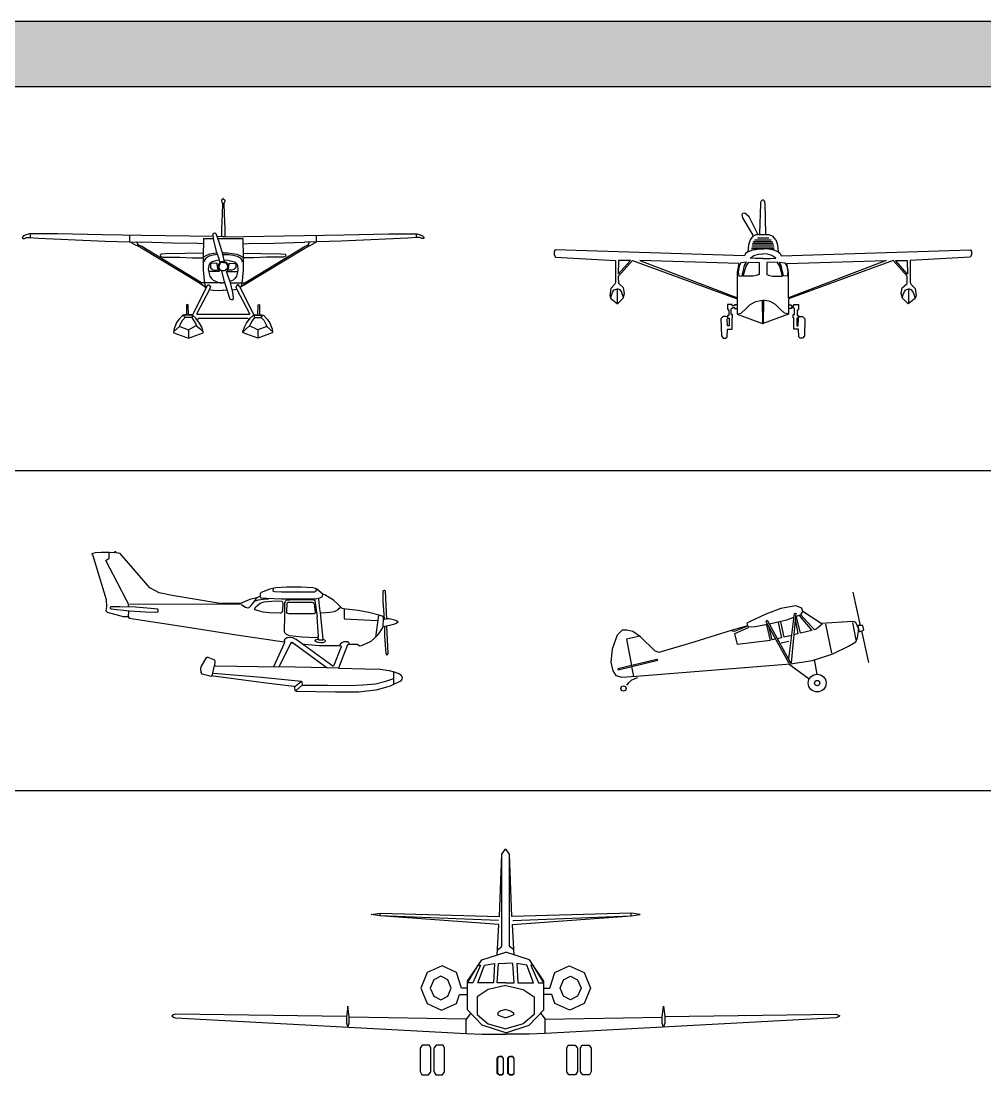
# Model space of a CAD drawing. Header units: millimetres. Extents: x 15433 to 243506, y 235846 to 321695.
# Drawn here: x 54402 to 96177, y 276006 to 321695 of the extents above; entities that cross this region are included whole.
import ezdxf

# ---------------------------------------------------------------- set-up
doc = ezdxf.new("R2010")
doc.units = ezdxf.units.MM
doc.layers.add('www.cad-blocks.net', color=7, linetype='Continuous')

# ---------------------------------------------------------------- blocks, each defined once
blk = doc.blocks.new('02FAIR05')
at = {"color": 0, "linetype": 'ByBlock'}
for p, q in [((-3.7, 123.8), (-3.7, 212.7)), ((3.7, 123.8), (3.7, 212.7)), ((-120.8, 153.2), (-120.8, 155.8)), ((-6.8, 148.9), (-120.8, 153.2)), ((6.8, 148.9), (120.8, 153.2)), ((120.8, 153.2), (120.8, 155.8)), ((-7.5, 120.7), (-3.7, 123.8)), ((7.5, 120.7), (3.7, 123.8)), ((-153.4, 56.2), (-153.4, 49.9)), ((-150.8, 49.9), (-150.8, 55.7)), ((-38.2, 39.9), (-38.2, 53.7)), ((38.2, 39.9), (38.2, 53.7)), ((150.8, 49.9), (150.8, 55.7)), ((153.4, 56.2), (153.4, 49.9)), ((-153.4, 49.9), (-152.1, 46.1)), ((-152.1, 46.1), (-150.8, 49.9)), ((152.1, 46.1), (150.8, 49.9)), ((153.4, 49.9), (152.1, 46.1))]:
    blk.add_line(p, q, dxfattribs=at)
for points in [[(-8.3, 115.5), (-6.5, 145), (-120.8, 153.2), (-129.6, 154.5), (-120.8, 155.8), (-6, 152.6), (-3.7, 212.7), (-0.6, 217.1), (0.7, 217.1)], [(8.3, 115.5), (6.5, 145), (120.8, 153.2), (129.6, 154.5), (120.8, 155.8), (6, 152.6), (3.7, 212.7), (0.6, 217.1), (-0.7, 217.1)], [(0, 40.6), (-22.5, 47.8), (-36.9, 62.6), (-36.9, 90.2), (-22.8, 110.8), (0, 118.2)], [(0, 40.6), (22.5, 47.8), (36.9, 62.6), (36.9, 90.2), (22.8, 110.8), (0, 118.2)], [(-37.1, 83.7), (-42.5, 83.7), (-47.5, 98.8), (-61.2, 105.1), (-75.5, 98.8), (-81.8, 83.7), (-75.5, 68.7), (-61.8, 62.5), (-47.5, 68.7), (-44.5, 77.5), (-36.9, 77.5)], [(0, 88.7), (-8.1, 88.7), (-6.8, 107.5), (0, 107.6)], [(0, 88.7), (8.1, 88.7), (6.8, 107.5), (0, 107.6)], [(37.1, 83.7), (42.5, 83.7), (47.5, 98.8), (61.2, 105.1), (75.5, 98.8), (81.8, 83.7), (75.5, 68.7), (61.8, 62.5), (47.5, 68.7), (44.5, 77.5), (36.9, 77.5)], [(0, 86.1), (-16.9, 82.4), (-27.4, 75.3), (-27.4, 58.3), (-16.9, 49.1), (0, 44.3)], [(0, 86.1), (16.9, 82.4), (27.4, 75.3), (27.4, 58.3), (16.9, 49.1), (0, 44.3)], [(-33.8, 59.3), (-38.2, 53.7), (-150.8, 55.8), (-152.1, 66.2), (-153.4, 56.2), (-318, 58.7), (-319.9, 58), (-321.7, 56.8), (-319.9, 55.6), (-318, 54.9), (-38.2, 39.9), (-22.5, 39.3), (0, 39.3)], [(0, 63.1), (-4.7, 61.6), (-7.7, 59.9), (-7.7, 58), (-4.7, 56.5), (0, 54.9)], [(33.8, 59.3), (38.2, 53.7), (150.8, 55.8), (152.1, 66.2), (153.4, 56.2), (318, 58.7), (319.9, 58), (321.7, 56.8), (319.9, 55.6), (318, 54.9), (38.2, 39.9), (22.5, 39.3), (0, 39.3)], [(0, 63.1), (4.7, 61.6), (7.7, 59.9), (7.7, 58), (4.7, 56.5), (0, 54.9)]]:
    blk.add_lwpolyline(points, dxfattribs=at)
for points in [[(-24.2, 105.6), (-31.7, 88.8), (-36.9, 88.7), (-26.4, 105.7)], [(-10.6, 107.5), (-11.8, 88.7), (-26.9, 88.7), (-20.3, 105.6)], [(10.6, 107.5), (11.8, 88.7), (26.9, 88.7), (20.3, 105.6)], [(24.2, 105.6), (31.7, 88.8), (36.9, 88.7), (26.4, 105.7)], [(-62.6, 95), (-69.3, 91.7), (-72.6, 83.7), (-69.3, 75.8), (-62.6, 72.5), (-55.8, 75.8), (-52.5, 83.7), (-55.8, 91.7)], [(62.6, 95), (69.3, 91.7), (72.6, 83.7), (69.3, 75.8), (62.6, 72.5), (55.8, 75.8), (52.5, 83.7), (55.8, 91.7)], [(-80.3, 28.7), (-82.5, 25.9), (-82.5, 3.2), (-80.8, 0), (-74.2, 0), (-72.2, 3.1), (-72.2, 25.9), (-73.5, 28.6)], [(-66.9, 28.7), (-69.1, 25.9), (-69.1, 3.2), (-67.4, 0), (-60.8, 0), (-58.8, 3.1), (-58.8, 25.9), (-60.1, 28.6)], [(66.9, 28.7), (69.1, 25.9), (69.1, 3.2), (67.4, 0), (60.8, 0), (58.8, 3.1), (58.8, 25.9), (60.1, 28.6)], [(80.3, 28.7), (82.5, 25.9), (82.5, 3.2), (80.8, 0), (74.2, 0), (72.2, 3.1), (72.2, 25.9), (73.5, 28.6)], [(-2.4, 1.6), (-3.6, 0), (-6.6, 0), (-8.1, 1.5), (-8.1, 15.9), (-6.9, 17.6), (-3.9, 17.6), (-2.3, 16.2)], [(-7.8, 1.6), (-6.6, 0), (-3.6, 0), (-2.1, 1.5), (-2.1, 15.9), (-3.3, 17.6), (-6.3, 17.6), (-7.9, 16.2)], [(7.8, 1.6), (6.6, 0), (3.6, 0), (2.1, 1.5), (2.1, 15.9), (3.3, 17.6), (6.3, 17.6), (7.9, 16.2)], [(2.4, 1.6), (3.6, 0), (6.6, 0), (8.1, 1.5), (8.1, 15.9), (6.9, 17.6), (3.9, 17.6), (2.3, 16.2)]]:
    blk.add_lwpolyline(points, close=True, dxfattribs=at)
blk = doc.blocks.new('A$C62BC0F81')
at = {"color": 0, "linetype": 'ByBlock'}
for p, q in [((8970, 5936), (9027, 5993)), ((9110, 5936), (9053, 5993)), ((8913, 4523), (8944, 5838)), ((8944, 5838), (8970, 5936)), ((9136, 5838), (9110, 5936)), ((9167, 4523), (9136, 5838)), ((8162, 5403), (8131, 5350)), ((8131, 5350), (8162, 5222)), ((8260, 5418), (8162, 5403)), ((8162, 5222), (8607, 4470)), ((8441, 5263), (8260, 5418)), ((8815, 4511), (8441, 5263)), ((8483, 4258), (8411, 4051)), ((8607, 4428), (8483, 4258)), ((8594, 4119), (9486, 4119)), ((8789, 4496), (8607, 4428)), ((8620, 4194), (9460, 4194)), ((8678, 4270), (9402, 4270)), ((8800, 4496), (9291, 4496)), ((8800, 4345), (9291, 4345)), ((9291, 4496), (9473, 4428)), ((9597, 4258), (9473, 4428)), ((9597, 4258), (9669, 4051)), ((42, 3828), (0, 3756)), ((0, 3756), (0, 3616)), ((8245, 3574), (42, 3828)), ((8286, 3673), (8245, 3574)), ((8384, 3741), (8286, 3673)), ((8411, 4051), (8384, 3741)), ((8384, 3741), (8562, 3820)), ((8549, 3892), (9531, 3892)), ((8555, 3967), (9525, 3967)), ((8562, 3820), (8876, 3869)), ((8568, 4043), (9512, 4043)), ((8845, 3646), (9042, 3658)), ((8876, 3869), (9072, 3877)), ((9204, 3869), (9008, 3877)), ((9235, 3646), (9042, 3658)), ((9518, 3820), (9204, 3869)), ((9696, 3741), (9518, 3820)), ((9669, 4051), (9696, 3741)), ((9696, 3741), (9794, 3673)), ((9794, 3673), (9835, 3574)), ((9835, 3574), (18038, 3828)), ((18038, 3828), (18080, 3756)), ((18080, 3756), (18080, 3616)), ((0, 3616), (57, 3506)), ((57, 3506), (2652, 3367)), ((2652, 3367), (2652, 2414)), ((2766, 2777), (3299, 3367)), ((2781, 3367), (2766, 2777)), ((2781, 2683), (3393, 3367)), ((3299, 3367), (2781, 3367)), ((3393, 3367), (7923, 1704)), ((3703, 3367), (7935, 1746)), ((8007, 3238), (3703, 3367)), ((7935, 2864), (8007, 3238)), ((8086, 3265), (8007, 3129)), ((8335, 3295), (8086, 3265)), ((8245, 3155), (8335, 3295)), ((8313, 3129), (8426, 3295)), ((8426, 3295), (8872, 3283)), ((8483, 3465), (8649, 3590)), ((8721, 3450), (8483, 3465)), ((8649, 3590), (8845, 3646)), ((9042, 3450), (8721, 3450)), ((8872, 3283), (8872, 2766)), ((9042, 3450), (9359, 3450)), ((9654, 3295), (9208, 3283)), ((9208, 3283), (9208, 2766)), ((9431, 3590), (9235, 3646)), ((9359, 3450), (9597, 3465)), ((9597, 3465), (9431, 3590)), ((9767, 3129), (9654, 3295)), ((9835, 3155), (9745, 3295)), ((9745, 3295), (9994, 3265)), ((9994, 3265), (10073, 3129)), ((10073, 3238), (14377, 3367)), ((10145, 2864), (10073, 3238)), ((14377, 3367), (10145, 1746)), ((14687, 3367), (10157, 1704)), ((15299, 2683), (14687, 3367)), ((15314, 2777), (14781, 3367)), ((14781, 3367), (15299, 3367)), ((15299, 3367), (15314, 2777)), ((18023, 3506), (15428, 3367)), ((15428, 3367), (15428, 2414)), ((18080, 3616), (18023, 3506)), ((7935, 1746), (7935, 2864)), ((8007, 3129), (7965, 2879)), ((7965, 2879), (7991, 2694)), ((8146, 2709), (8245, 3155)), ((8188, 2694), (8313, 3129)), ((8872, 2766), (8747, 2724)), ((9208, 2766), (9333, 2724)), ((9892, 2694), (9767, 3129)), ((9934, 2709), (9835, 3155)), ((10073, 3129), (10115, 2879)), ((10115, 2879), (10089, 2694)), ((10145, 1746), (10145, 2864)), ((2611, 2331), (2445, 2150)), ((2652, 2414), (2611, 2331)), ((2792, 2373), (2781, 2683)), ((3004, 2180), (2792, 2373)), ((7991, 2694), (8146, 2709)), ((8313, 2694), (8188, 2694)), ((8622, 2694), (8313, 2694)), ((8747, 2724), (8622, 2694)), ((9333, 2724), (9458, 2694)), ((9458, 2694), (9767, 2694)), ((9767, 2694), (9892, 2694)), ((10089, 2694), (9934, 2709)), ((15076, 2180), (15288, 2373)), ((15288, 2373), (15299, 2683)), ((15428, 2414), (15469, 2331)), ((15469, 2331), (15635, 2150)), ((2445, 2150), (2403, 1844)), ((2403, 1844), (2445, 1719)), ((2445, 1746), (2486, 1901)), ((2486, 1901), (2543, 2025)), ((2543, 2025), (2600, 2093)), ((2600, 2093), (2683, 2124)), ((2683, 2124), (2724, 2124)), ((2724, 2124), (2724, 1523)), ((2766, 2124), (2724, 2124)), ((2849, 2093), (2766, 2124)), ((2906, 2025), (2849, 2093)), ((2962, 1901), (2906, 2025)), ((2993, 1761), (2962, 1901)), ((2989, 1731), (3045, 1942)), ((3045, 1942), (3004, 2180)), ((15035, 1942), (15076, 2180)), ((15091, 1731), (15035, 1942)), ((15087, 1761), (15118, 1901)), ((15118, 1901), (15174, 2025)), ((15174, 2025), (15231, 2093)), ((15231, 2093), (15314, 2124)), ((15314, 2124), (15356, 2124)), ((15356, 2124), (15356, 1523)), ((15397, 2124), (15356, 2124)), ((15480, 2093), (15397, 2124)), ((15537, 2025), (15480, 2093)), ((15594, 1901), (15537, 2025)), ((15635, 1746), (15594, 1901)), ((15635, 2150), (15677, 1844)), ((15677, 1844), (15635, 1719)), ((2445, 1719), (2739, 1492)), ((2739, 1492), (2989, 1731)), ((7701, 1466), (7504, 1466)), ((7504, 1466), (7504, 1270)), ((7701, 1409), (7701, 1466)), ((7810, 1409), (7701, 1409)), ((7923, 1451), (7810, 1451)), ((7810, 1451), (7810, 1409)), ((7923, 1704), (7923, 1047)), ((8301, 1270), (8494, 1466)), ((8494, 1466), (8732, 1591)), ((8732, 1591), (9012, 1647)), ((9012, 1647), (9027, 642)), ((9068, 1647), (9053, 642)), ((9348, 1591), (9068, 1647)), ((9586, 1466), (9348, 1591)), ((9779, 1270), (9586, 1466)), ((10157, 1704), (10157, 1047)), ((10157, 1451), (10270, 1451)), ((10270, 1451), (10270, 1409)), ((10270, 1409), (10379, 1409)), ((10379, 1466), (10576, 1466)), ((10379, 1409), (10379, 1466)), ((10576, 1466), (10576, 1270)), ((15341, 1492), (15091, 1731)), ((15635, 1719), (15341, 1492)), ((7323, 937), (7224, 839)), ((7432, 937), (7323, 937)), ((7504, 907), (7432, 937)), ((7504, 1270), (7561, 1186)), ((7561, 990), (7504, 990)), ((7504, 990), (7504, 907)), ((7561, 1186), (7561, 990)), ((7670, 1270), (7742, 1326)), ((7670, 1020), (7670, 1270)), ((7727, 1020), (7670, 1020)), ((7727, 880), (7727, 1020)), ((7742, 1326), (7806, 1326)), ((7806, 1326), (7806, 1288)), ((7806, 1288), (7927, 1288)), ((7923, 1047), (9027, 642)), ((7935, 1062), (8105, 1088)), ((8105, 1088), (8301, 1270)), ((10157, 1047), (9053, 642)), ((9975, 1088), (9779, 1270)), ((10145, 1062), (9975, 1088)), ((10274, 1288), (10153, 1288)), ((10274, 1326), (10274, 1288)), ((10338, 1326), (10274, 1326)), ((10410, 1270), (10338, 1326)), ((10353, 880), (10353, 1020)), ((10353, 1020), (10410, 1020)), ((10410, 1020), (10410, 1270)), ((10576, 1270), (10519, 1186)), ((10519, 1186), (10519, 990)), ((10519, 990), (10576, 990)), ((10576, 990), (10576, 907)), ((10576, 907), (10648, 937)), ((10648, 937), (10757, 937)), ((10757, 937), (10856, 839)), ((7224, 839), (7240, 98)), ((7512, 540), (7496, 846)), ((7504, 907), (7504, 873)), ((7504, 873), (7576, 873)), ((7576, 540), (7512, 540)), ((7576, 873), (7576, 540)), ((7701, 559), (7701, 880)), ((7701, 880), (7727, 880)), ((7701, 389), (7701, 559)), ((7701, 559), (7701, 559)), ((9027, 642), (9053, 642)), ((9053, 642), (9027, 642)), ((10379, 880), (10353, 880)), ((10379, 559), (10379, 880)), ((10379, 559), (10379, 559)), ((10379, 389), (10379, 559)), ((10504, 873), (10504, 540)), ((10576, 873), (10504, 873)), ((10504, 540), (10568, 540)), ((10568, 540), (10584, 846)), ((10576, 907), (10576, 873)), ((10856, 839), (10840, 98)), ((7240, 98), (7323, 0)), ((7323, 0), (7421, 0)), ((7421, 0), (7489, 57)), ((7489, 57), (7504, 389)), ((7504, 389), (7701, 389)), ((10576, 389), (10379, 389)), ((10591, 57), (10576, 389)), ((10659, 0), (10591, 57)), ((10757, 0), (10659, 0)), ((10840, 98), (10757, 0))]:
    blk.add_line(p, q, dxfattribs=at)
blk.add_line((9027, 5993), (9053, 5993))
blk = doc.blocks.new('A$C11042095')
at = {"color": 0, "linetype": 'ByBlock'}
for p, q in [((2, 5990), (0, 5969)), ((0, 5969), (32, 5960)), ((46, 6008), (2, 5990)), ((32, 5960), (181, 5484)), ((142, 6031), (46, 6008)), ((408, 6047), (142, 6031)), ((777, 6047), (408, 6047)), ((750, 5809), (750, 6032)), ((966, 6039), (777, 6047)), ((995, 6084), (966, 6039)), ((1046, 6080), (995, 6084)), ((1060, 6033), (1046, 6080)), ((1153, 6024), (1060, 6033)), ((1234, 6002), (1153, 6024)), ((1323, 5906), (1234, 6002)), ((181, 5484), (619, 4017)), ((613, 5702), (750, 5809)), ((1123, 4731), (613, 5702)), ((2518, 4520), (1323, 5906)), ((1505, 3990), (1123, 4731)), ((2917, 4295), (2518, 4520)), ((3485, 4185), (2917, 4295)), ((5310, 3882), (3485, 4185)), ((7298, 4136), (7094, 4076)), ((7296, 4120), (7338, 4090)), ((7303, 4275), (7298, 4136)), ((7342, 4320), (7303, 4275)), ((7725, 4459), (7342, 4320)), ((7974, 4519), (7725, 4459)), ((7869, 4367), (7875, 4470)), ((7942, 4349), (7869, 4367)), ((8231, 4337), (7942, 4349)), ((8461, 4544), (7974, 4519)), ((9058, 4331), (8231, 4337)), ((9073, 4547), (8461, 4544)), ((9649, 4337), (9058, 4331)), ((9588, 4522), (9073, 4547)), ((9704, 4493), (9588, 4522)), ((9704, 4379), (9649, 4337)), ((9758, 4457), (9704, 4493)), ((9740, 4451), (9704, 4379)), ((10020, 4239), (9758, 4457)), ((9891, 4090), (9999, 4144)), ((9999, 4144), (10023, 4228)), ((10096, 4221), (10020, 4239)), ((10223, 4142), (10096, 4221)), ((10480, 3979), (10223, 4142)), ((634, 3699), (612, 3514)), ((619, 4017), (634, 3699)), ((828, 3699), (794, 3684)), ((794, 3684), (794, 3639)), ((1218, 3696), (828, 3699)), ((1913, 3681), (1218, 3696)), ((1584, 3847), (1505, 3990)), ((1611, 3703), (1584, 3847)), ((1632, 3823), (6406, 3817)), ((2715, 3609), (1913, 3681)), ((5548, 3844), (5310, 3882)), ((6443, 3833), (5548, 3844)), ((6651, 3932), (6443, 3833)), ((6457, 3812), (6548, 3758)), ((6548, 3758), (6669, 3686)), ((6855, 4012), (6651, 3932)), ((6669, 3686), (6765, 3656)), ((6765, 3656), (6819, 3668)), ((6819, 3668), (6910, 3752)), ((7094, 4076), (6855, 4012)), ((6910, 3752), (7085, 3963)), ((7049, 3595), (7115, 3698)), ((7085, 3963), (7157, 4084)), ((7097, 3957), (7230, 3993)), ((7115, 3698), (7296, 3855)), ((7230, 3993), (7435, 4029)), ((7296, 3855), (7477, 3909)), ((7338, 4090), (7574, 4066)), ((7435, 4029), (7658, 4047)), ((7477, 3909), (7785, 3933)), ((7574, 4066), (8219, 4047)), ((7785, 3933), (8129, 3951)), ((8129, 3951), (8237, 3939)), ((8219, 4047), (8841, 4041)), ((8237, 3939), (8262, 3915)), ((8262, 3915), (8280, 3848)), ((8280, 3848), (8268, 3523)), ((8370, 3848), (8394, 3933)), ((8370, 3324), (8370, 3848)), ((8394, 3933), (8443, 3981)), ((8443, 3981), (8593, 3993)), ((8461, 3450), (8467, 3861)), ((8467, 3861), (8515, 3903)), ((8515, 3903), (9547, 3897)), ((8593, 3993), (9529, 4005)), ((8841, 4041), (9402, 4041)), ((9402, 4041), (9692, 4047)), ((9529, 4005), (9619, 3999)), ((9547, 3897), (9607, 3867)), ((9607, 3867), (9643, 3806)), ((9619, 3999), (9674, 3969)), ((9643, 3806), (9680, 3469)), ((9674, 3969), (9764, 3264)), ((9692, 4047), (9891, 4090)), ((9842, 4005), (9861, 4078)), ((9885, 3607), (9842, 4005)), ((10679, 3790), (10480, 3979)), ((10778, 3668), (10663, 3559)), ((10839, 3631), (10679, 3790)), ((612, 3514), (664, 3469)), ((664, 3469), (1360, 3269)), ((794, 3639), (847, 3613)), ((847, 3613), (1634, 3526)), ((1360, 3269), (1583, 3269)), ((1583, 3269), (1627, 3210)), ((1592, 3265), (1615, 3511)), ((1627, 3210), (2183, 3121)), ((1634, 3526), (2333, 3484)), ((2333, 3484), (2783, 3469)), ((2862, 3586), (2715, 3609)), ((2783, 3469), (2877, 3480)), ((2881, 3548), (2862, 3586)), ((2877, 3480), (2885, 3511)), ((2885, 3511), (2881, 3548)), ((7067, 3565), (7049, 3595)), ((7230, 3517), (7067, 3565)), ((7435, 3463), (7230, 3517)), ((7694, 3432), (7435, 3463)), ((8153, 3420), (7694, 3432)), ((8201, 3420), (8153, 3420)), ((8243, 3444), (8201, 3420)), ((8268, 3523), (8243, 3444)), ((8362, 2632), (8370, 3324)), ((8479, 3408), (8461, 3450)), ((8539, 3390), (8479, 3408)), ((9637, 3390), (8539, 3390)), ((9680, 3414), (9637, 3390)), ((9680, 3469), (9680, 3414)), ((9756, 3260), (9821, 2401)), ((9909, 3432), (9885, 3607)), ((9905, 3429), (10016, 2292)), ((9975, 3426), (9909, 3432)), ((10325, 3444), (9975, 3426)), ((10512, 3475), (10325, 3444)), ((10663, 3559), (10512, 3475)), ((11033, 3599), (10843, 3622)), ((10941, 3609), (10941, 3167)), ((11551, 3531), (11033, 3599)), ((12005, 3450), (11551, 3531)), ((12459, 3327), (12005, 3450)), ((12434, 3330), (12297, 2374)), ((12586, 3291), (12459, 3327)), ((12631, 3259), (12586, 3291)), ((12640, 3196), (12631, 3259)), ((2183, 3121), (3509, 2914)), ((3509, 2914), (4813, 2714)), ((10941, 3167), (12392, 3099)), ((12527, 2651), (12617, 2796)), ((12617, 2796), (12636, 2846)), ((12900, 2883), (12628, 2827)), ((12636, 2846), (12645, 3191)), ((12663, 3191), (12640, 3196)), ((12682, 3189), (12663, 3191)), ((12885, 3168), (12777, 3179)), ((13062, 3137), (12885, 3168)), ((13073, 2933), (12900, 2883)), ((13185, 3105), (13062, 3137)), ((13191, 2978), (13073, 2933)), ((13271, 3055), (13185, 3105)), ((13272, 3036), (13191, 2978)), ((13271, 3055), (13272, 3036)), ((4813, 2714), (6281, 2479)), ((6281, 2479), (7567, 2289)), ((7567, 2289), (8034, 2216)), ((8395, 2312), (8335, 2268)), ((8371, 2572), (8362, 2632)), ((8440, 2489), (8371, 2572)), ((8477, 2344), (8395, 2312)), ((8574, 2438), (8440, 2489)), ((8575, 2366), (8477, 2344)), ((9123, 2374), (8574, 2438)), ((8718, 2355), (8575, 2366)), ((8854, 2279), (8718, 2355)), ((9714, 2351), (9123, 2374)), ((9711, 2265), (9783, 2292)), ((9802, 2369), (9714, 2351)), ((9783, 2292), (9828, 2298)), ((9821, 2401), (9802, 2369)), ((9828, 2298), (9821, 2401)), ((9828, 2298), (9833, 2248)), ((10016, 2292), (10083, 2265)), ((10023, 2232), (10016, 2292)), ((12118, 2207), (12263, 2329)), ((12263, 2329), (12404, 2483)), ((12404, 2483), (12527, 2651)), ((8346, 2104), (7872, 1097)), ((8034, 2216), (8363, 2172)), ((8127, 1094), (8663, 2170)), ((8335, 2268), (8351, 2213)), ((8362, 2170), (8346, 2104)), ((8351, 2213), (8362, 2170)), ((8648, 2140), (8729, 2131)), ((8663, 2170), (8685, 2164)), ((8685, 2164), (10204, 1045)), ((10444, 1127), (8854, 2279)), ((9117, 2088), (9217, 2077)), ((9217, 2077), (9859, 2020)), ((9678, 2220), (9711, 2265)), ((9705, 2192), (9678, 2220)), ((9811, 2154), (9705, 2192)), ((9933, 2137), (9811, 2154)), ((9833, 2248), (9850, 2270)), ((9850, 2270), (9985, 2266)), ((9859, 2020), (10725, 2015)), ((10011, 2137), (9933, 2137)), ((9985, 2266), (10023, 2232)), ((10088, 2165), (10011, 2137)), ((10083, 2265), (10122, 2237)), ((10127, 2204), (10088, 2165)), ((10122, 2237), (10127, 2204)), ((10805, 1962), (10477, 1127)), ((11084, 2044), (10696, 1039)), ((10725, 2015), (10771, 2024)), ((10767, 2082), (10756, 2033)), ((10756, 2033), (10799, 2006)), ((10843, 2137), (10767, 2082)), ((10799, 2006), (10805, 1962)), ((10931, 2175), (10843, 2137)), ((11018, 2181), (10931, 2175)), ((11089, 2170), (11018, 2181)), ((11169, 2080), (11084, 2044)), ((11138, 2131), (11089, 2170)), ((11169, 2080), (11138, 2131)), ((11169, 2080), (11514, 2075)), ((11514, 2075), (11601, 2007)), ((11601, 2007), (11696, 2021)), ((11696, 2021), (11896, 2098)), ((11896, 2098), (12118, 2207)), ((4754, 1123), (4993, 1508)), ((4993, 1508), (5030, 1518)), ((5030, 1518), (5321, 1393)), ((5321, 1393), (5337, 1299)), ((4733, 1029), (4754, 1123)), ((4749, 847), (4733, 1029)), ((5222, 701), (5326, 1149)), ((5337, 1299), (5326, 1159)), ((5326, 1159), (5368, 1133)), ((5368, 1133), (8127, 1094)), ((10204, 1045), (8127, 1094)), ((10696, 1039), (10198, 1045)), ((10477, 1127), (10444, 1127)), ((10712, 1032), (11846, 1002)), ((11846, 1002), (12498, 988)), ((12498, 988), (12892, 932)), ((12892, 932), (13115, 879)), ((4790, 774), (4749, 847)), ((5082, 696), (4790, 774)), ((5175, 680), (5082, 696)), ((5222, 696), (5175, 680)), ((5274, 691), (5222, 696)), ((5274, 821), (7351, 639)), ((6263, 555), (5274, 691)), ((7446, 401), (6263, 555)), ((7351, 639), (9086, 471)), ((9086, 471), (9111, 437)), ((12292, 361), (12749, 466)), ((12749, 466), (13053, 577)), ((13053, 577), (13082, 595)), ((13077, 887), (13077, 343)), ((13115, 879), (13343, 783)), ((13387, 477), (13325, 437)), ((13343, 783), (13400, 748)), ((13435, 555), (13387, 477)), ((13400, 748), (13452, 643)), ((13452, 643), (13435, 555)), ((8764, 235), (7446, 401)), ((8809, 209), (8764, 235)), ((9090, 452), (8805, 233)), ((8822, 69), (8809, 209)), ((8873, 30), (8822, 69)), ((8871, 79), (8864, 50)), ((9116, 291), (8871, 79)), ((10559, 0), (8873, 30)), ((9111, 437), (9124, 293)), ((9124, 293), (10215, 293)), ((10215, 293), (11186, 290)), ((11186, 290), (11748, 314)), ((11920, 31), (11579, 0)), ((11748, 314), (12292, 361)), ((12310, 87), (11920, 31)), ((12634, 162), (12310, 87)), ((12936, 249), (12634, 162)), ((13085, 328), (12936, 249)), ((13325, 437), (13085, 328)), ((11579, 0), (10559, 0))]:
    blk.add_line(p, q, dxfattribs=at)
blk.add_lwpolyline([(12686, 3139), (12654, 3557), (12635, 3938), (12635, 4356), (12649, 4406), (12686, 4420), (12722, 4383), (12778, 3166)], close=True, dxfattribs=at)
blk.add_lwpolyline([(12695, 2840), (12690, 2431), (12718, 2032), (12750, 1687), (12773, 1614), (12810, 1614), (12842, 1669), (12787, 2859)], dxfattribs=at)
blk = doc.blocks.new('A$C2B8B6268')
at = {"color": 0, "linetype": 'ByBlock'}
for p, q in [((8636, 5977), (8631, 5942)), ((8631, 5942), (8666, 5886)), ((8653, 6007), (8636, 5977)), ((8688, 6029), (8653, 6007)), ((8696, 6063), (8688, 6029)), ((8712, 6063), (8696, 6063)), ((8712, 6063), (8720, 6029)), ((8720, 6029), (8755, 6007)), ((8777, 5942), (8742, 5886)), ((8755, 6007), (8772, 5977)), ((8772, 5977), (8777, 5942)), ((8679, 5838), (8662, 5384)), ((8666, 5886), (8679, 5838)), ((8742, 5886), (8729, 5838)), ((8729, 5838), (8746, 5384)), ((8662, 5384), (8636, 4757)), ((8746, 5384), (8772, 4757)), ((8636, 4757), (8627, 4401)), ((8772, 4757), (8782, 4401)), ((8, 4383), (0, 4343)), ((0, 4343), (24, 4327)), ((56, 4431), (8, 4383)), ((24, 4327), (88, 4327)), ((160, 4487), (56, 4431)), ((88, 4327), (176, 4359)), ((312, 4527), (160, 4487)), ((176, 4359), (312, 4359)), ((1530, 4527), (312, 4527)), ((312, 4359), (705, 4335)), ((342, 4528), (342, 4382)), ((705, 4335), (3588, 4207)), ((3475, 4487), (1530, 4527)), ((5181, 4455), (3475, 4487)), ((3588, 4207), (5165, 4159)), ((4655, 4192), (4655, 4456)), ((4731, 4130), (4673, 4170)), ((4928, 4017), (4731, 4130)), ((4971, 4146), (4947, 4164)), ((5005, 4078), (4971, 4146)), ((6505, 4127), (5165, 4159)), ((8273, 4405), (5181, 4455)), ((7607, 4105), (6505, 4127)), ((7846, 4303), (7835, 3514)), ((7863, 4315), (7846, 4303)), ((7863, 4315), (8285, 4315)), ((8267, 4454), (8273, 4522)), ((8295, 4232), (8267, 4454)), ((8273, 4522), (8301, 4550)), ((8352, 4011), (8295, 4232)), ((8301, 4550), (8341, 4562)), ((8341, 4562), (8392, 4539)), ((8392, 4539), (8511, 4181)), ((8687, 4400), (8437, 4403)), ((8467, 4315), (9545, 4315)), ((8511, 4181), (8642, 3761)), ((8721, 4400), (8687, 4400)), ((8721, 4400), (12227, 4455)), ((9545, 4315), (9562, 4303)), ((9562, 4303), (9573, 3514)), ((9801, 4105), (10903, 4127)), ((10903, 4127), (12243, 4159)), ((12227, 4455), (13933, 4487)), ((13820, 4207), (12243, 4159)), ((12403, 4078), (12437, 4146)), ((12437, 4146), (12461, 4164)), ((12480, 4017), (12677, 4130)), ((12677, 4130), (12735, 4170)), ((12753, 4192), (12753, 4456)), ((16703, 4335), (13820, 4207)), ((13933, 4487), (15879, 4527)), ((15879, 4527), (17096, 4527)), ((17096, 4359), (16703, 4335)), ((17066, 4528), (17066, 4382)), ((17096, 4527), (17248, 4487)), ((17232, 4359), (17096, 4359)), ((17320, 4327), (17232, 4359)), ((17248, 4487), (17352, 4431)), ((17384, 4327), (17320, 4327)), ((17352, 4431), (17400, 4383)), ((17408, 4343), (17384, 4327)), ((17400, 4383), (17408, 4343)), ((4990, 4008), (4928, 4017)), ((4999, 4066), (4983, 4026)), ((5168, 3900), (4990, 4008)), ((5045, 4038), (5005, 4078)), ((5177, 3971), (5045, 4038)), ((7819, 2296), (5168, 3900)), ((7770, 2401), (5177, 3971)), ((6210, 3656), (6016, 3650)), ((7062, 3673), (6210, 3656)), ((7837, 3691), (7062, 3673)), ((7843, 4093), (7607, 4105)), ((8306, 3679), (8113, 3639)), ((8438, 3691), (8306, 3679)), ((8415, 3755), (8352, 4011)), ((8528, 3443), (8415, 3755)), ((8642, 3761), (8756, 3312)), ((8687, 3702), (8657, 3701)), ((8721, 3702), (8687, 3702)), ((8721, 3702), (8914, 3696)), ((8914, 3696), (9102, 3679)), ((9102, 3679), (9295, 3639)), ((9565, 4093), (9801, 4105)), ((9571, 3691), (10346, 3673)), ((9589, 2296), (12240, 3900)), ((9638, 2401), (12231, 3971)), ((10346, 3673), (11199, 3656)), ((11199, 3656), (11392, 3650)), ((12231, 3971), (12363, 4038)), ((12240, 3900), (12418, 4008)), ((12363, 4038), (12403, 4078)), ((12409, 4066), (12425, 4026)), ((12418, 4008), (12480, 4017)), ((5994, 3622), (5982, 3571)), ((5982, 3571), (6022, 3537)), ((6016, 3650), (5994, 3622)), ((6022, 3537), (6090, 3520)), ((6090, 3520), (6823, 3508)), ((6823, 3508), (7369, 3491)), ((7369, 3491), (7835, 3480)), ((7835, 3514), (7840, 2963)), ((7954, 3577), (7858, 3514)), ((7914, 3406), (7886, 3310)), ((7965, 3491), (7914, 3406)), ((8113, 3639), (7954, 3577)), ((8096, 3560), (7965, 3491)), ((8108, 3219), (8079, 3139)), ((8267, 3605), (8096, 3560)), ((8181, 3293), (8108, 3219)), ((8193, 3236), (8159, 3219)), ((8159, 3219), (8159, 3162)), ((8324, 3344), (8181, 3293)), ((8431, 3259), (8193, 3236)), ((8443, 3628), (8267, 3605)), ((8500, 3383), (8324, 3344)), ((8443, 3241), (8431, 3259)), ((8461, 3628), (8443, 3628)), ((8449, 3196), (8443, 3241)), ((8522, 3219), (8488, 3162)), ((8544, 3386), (8500, 3383)), ((8562, 3270), (8522, 3219)), ((8568, 3295), (8528, 3443)), ((8574, 3247), (8528, 3179)), ((8608, 3304), (8562, 3270)), ((8625, 3276), (8574, 3247)), ((8670, 3315), (8608, 3304)), ((8693, 3287), (8625, 3276)), ((8738, 3315), (8670, 3315)), ((8676, 3628), (8965, 3628)), ((8715, 3287), (8693, 3287)), ((8715, 3287), (8783, 3276)), ((8735, 3394), (8908, 3383)), ((8738, 3315), (8800, 3304)), ((8783, 3276), (8834, 3247)), ((8800, 3304), (8846, 3270)), ((8834, 3247), (8880, 3179)), ((8846, 3270), (8886, 3219)), ((8886, 3219), (8920, 3162)), ((8908, 3383), (9085, 3344)), ((8960, 3196), (8965, 3241)), ((8965, 3628), (9141, 3605)), ((8965, 3241), (8977, 3259)), ((8977, 3259), (9215, 3236)), ((9085, 3344), (9227, 3293)), ((9141, 3605), (9312, 3560)), ((9215, 3236), (9249, 3219)), ((9227, 3293), (9300, 3219)), ((9249, 3219), (9249, 3162)), ((9295, 3639), (9454, 3577)), ((9300, 3219), (9329, 3139)), ((9312, 3560), (9443, 3491)), ((9443, 3491), (9494, 3406)), ((9454, 3577), (9551, 3514)), ((9494, 3406), (9522, 3310)), ((9573, 3514), (9568, 2963)), ((10039, 3491), (9573, 3480)), ((10585, 3508), (10039, 3491)), ((11318, 3520), (10585, 3508)), ((11386, 3537), (11318, 3520)), ((11426, 3571), (11386, 3537)), ((11392, 3650), (11414, 3622)), ((11414, 3622), (11426, 3571)), ((7840, 2963), (7880, 2480)), ((8079, 3139), (8062, 2997)), ((8062, 2997), (8085, 2861)), ((8085, 2861), (8130, 2685)), ((8539, 2895), (8102, 2895)), ((8159, 3162), (8153, 3082)), ((8153, 3082), (8176, 3043)), ((8176, 3043), (8238, 2980)), ((8238, 2980), (8341, 2952)), ((8341, 2952), (8420, 2946)), ((8420, 2946), (8477, 2946)), ((8454, 3105), (8449, 3196)), ((8471, 3031), (8454, 3105)), ((8494, 2963), (8471, 3031)), ((8477, 2946), (8494, 2963)), ((8488, 3162), (8488, 3077)), ((8488, 3077), (8511, 2980)), ((8511, 2980), (8534, 2935)), ((8528, 3179), (8517, 3082)), ((8517, 3082), (8545, 2997)), ((8534, 2935), (8539, 2895)), ((8545, 2997), (8608, 2946)), ((8608, 2946), (8659, 2918)), ((8766, 2458), (8653, 2906)), ((8749, 2918), (8659, 2918)), ((8800, 2946), (8749, 2918)), ((8863, 2997), (8800, 2946)), ((8840, 2923), (8880, 2776)), ((8891, 3082), (8863, 2997)), ((8874, 2935), (8869, 2895)), ((8869, 2895), (9306, 2895)), ((8897, 2980), (8874, 2935)), ((8880, 3179), (8891, 3082)), ((8880, 2776), (8994, 2463)), ((8920, 3077), (8897, 2980)), ((8914, 2963), (8937, 3031)), ((8931, 2946), (8914, 2963)), ((8920, 3162), (8920, 3077)), ((8988, 2946), (8931, 2946)), ((8937, 3031), (8954, 3105)), ((8954, 3105), (8960, 3196)), ((9067, 2952), (8988, 2946)), ((9170, 2980), (9067, 2952)), ((9232, 3043), (9170, 2980)), ((9255, 3082), (9232, 3043)), ((9249, 3162), (9255, 3082)), ((9323, 2861), (9278, 2685)), ((9346, 2997), (9323, 2861)), ((9329, 3139), (9346, 2997)), ((9568, 2963), (9528, 2480)), ((7681, 2407), (7744, 2350)), ((8074, 2400), (7726, 2401)), ((7744, 2350), (7863, 2265)), ((7880, 2480), (7926, 2259)), ((7977, 2208), (8045, 2316)), ((8045, 2316), (8085, 2316)), ((8305, 2405), (8074, 2400)), ((8085, 2316), (8159, 2231)), ((8130, 2685), (8193, 2583)), ((8193, 2583), (8267, 2520)), ((8267, 2520), (8341, 2486)), ((8629, 2403), (8305, 2405)), ((8341, 2486), (8460, 2435)), ((8460, 2435), (8596, 2407)), ((8596, 2407), (8704, 2395)), ((8783, 2404), (8704, 2395)), ((8897, 2037), (8766, 2458)), ((8994, 2463), (9056, 2208)), ((9067, 2486), (8996, 2455)), ((9008, 2404), (9104, 2405)), ((9141, 2520), (9067, 2486)), ((9104, 2405), (9334, 2400)), ((9215, 2583), (9141, 2520)), ((9278, 2685), (9215, 2583)), ((9323, 2316), (9249, 2231)), ((9363, 2316), (9323, 2316)), ((9334, 2400), (9682, 2401)), ((9431, 2208), (9363, 2316)), ((9528, 2480), (9482, 2259)), ((9664, 2350), (9545, 2265)), ((9727, 2407), (9664, 2350)), ((7977, 2208), (7371, 1011)), ((8113, 2106), (7563, 1074)), ((7863, 2265), (7960, 2202)), ((7926, 2259), (7965, 2197)), ((8159, 2231), (8113, 2106)), ((8116, 2113), (8278, 2089)), ((8278, 2089), (8500, 2072)), ((8500, 2072), (8693, 2077)), ((8715, 2077), (8693, 2077)), ((8886, 2072), (8715, 2077)), ((9016, 1680), (8897, 2037)), ((9056, 2208), (9113, 1986)), ((9130, 2089), (9088, 2085)), ((9113, 1986), (9141, 1765)), ((9292, 2113), (9130, 2089)), ((9249, 2231), (9295, 2106)), ((9295, 2106), (9845, 1074)), ((9431, 2208), (10037, 1011)), ((9482, 2259), (9443, 2197)), ((9545, 2265), (9448, 2202)), ((7158, 1457), (7121, 1441)), ((7121, 1441), (7121, 1021)), ((7185, 1447), (7158, 1457)), ((7196, 1016), (7185, 1447)), ((9067, 1657), (9016, 1680)), ((9107, 1668), (9067, 1657)), ((9136, 1697), (9107, 1668)), ((9141, 1765), (9136, 1697)), ((10213, 1016), (10223, 1447)), ((10223, 1447), (10250, 1457)), ((10250, 1457), (10287, 1441)), ((10287, 1441), (10287, 1021)), ((6956, 1005), (6796, 824)), ((7121, 1021), (6956, 1005)), ((7052, 894), (6988, 995)), ((7371, 995), (6988, 995)), ((7371, 1011), (7196, 1016)), ((7371, 995), (7345, 894)), ((7525, 867), (7382, 995)), ((7563, 1074), (7563, 1021)), ((9845, 1021), (7563, 1021)), ((9845, 1074), (9845, 1021)), ((9883, 867), (10026, 995)), ((10037, 1011), (10213, 1016)), ((10037, 995), (10420, 995)), ((10037, 995), (10064, 894)), ((10287, 1021), (10452, 1005)), ((10356, 894), (10420, 995)), ((10452, 1005), (10612, 824)), ((6812, 505), (6568, 287)), ((6690, 675), (6578, 410)), ((6796, 824), (6690, 675)), ((6834, 585), (6812, 505)), ((6945, 777), (6834, 585)), ((6834, 500), (7206, 356)), ((7052, 894), (6945, 777)), ((7345, 894), (7052, 894)), ((7206, 356), (7536, 548)), ((7345, 894), (7440, 755)), ((7440, 755), (7515, 617)), ((7515, 617), (7557, 543)), ((7685, 654), (7525, 867)), ((7557, 543), (7712, 404)), ((7632, 862), (7600, 808)), ((7632, 862), (9776, 862)), ((7781, 479), (7685, 654)), ((7845, 271), (7781, 479)), ((9563, 271), (9627, 479)), ((9627, 479), (9723, 654)), ((9851, 543), (9696, 404)), ((9723, 654), (9883, 867)), ((9776, 862), (9808, 808)), ((9893, 617), (9851, 543)), ((10202, 356), (9851, 543)), ((9968, 755), (9893, 617)), ((10064, 894), (9968, 755)), ((10064, 894), (10356, 894)), ((10596, 505), (10202, 356)), ((10356, 894), (10463, 777)), ((10463, 777), (10574, 585)), ((10574, 585), (10596, 505)), ((10596, 505), (10841, 287)), ((10612, 824), (10718, 675)), ((10718, 675), (10830, 410)), ((6578, 410), (6557, 250)), ((6557, 250), (6573, 229)), ((6573, 229), (7196, 0)), ((7196, 0), (7839, 229)), ((7206, 346), (7206, 16)), ((7712, 404), (7834, 277)), ((7839, 229), (7845, 271)), ((9569, 229), (9563, 271)), ((10213, 0), (9569, 229)), ((9696, 404), (9574, 277)), ((10202, 346), (10202, 16)), ((10835, 229), (10213, 0)), ((10830, 410), (10851, 250)), ((10851, 250), (10835, 229))]:
    blk.add_line(p, q, dxfattribs=at)
blk = doc.blocks.new('A$C2038479B')
at = {"linetype": 'ByBlock'}
for p, q in [((5246, 2164), (5406, 1440)), ((4009, 1866), (3686, 1809)), ((4140, 1818), (4009, 1866)), ((3358, 1690), (3019, 1529)), ((3686, 1809), (3358, 1690)), ((3960, 1617), (3805, 1560)), ((3970, 1698), (3849, 717)), ((4008, 1707), (3909, 633)), ((4115, 1674), (4001, 1632)), ((4111, 1276), (4026, 1632)), ((4091, 1648), (4355, 1335)), ((4115, 1674), (4158, 1743)), ((4411, 1348), (4115, 1674)), ((4158, 1743), (4140, 1818)), ((4558, 1483), (4158, 1743)), ((2963, 1436), (2611, 1332)), ((2965, 1426), (2676, 1308)), ((2685, 1270), (2982, 1401)), ((3019, 1529), (2949, 1493)), ((2949, 1493), (2963, 1436)), ((2990, 1403), (2963, 1436)), ((3126, 1416), (2990, 1403)), ((3393, 1460), (3126, 1416)), ((3356, 1531), (3848, 638)), ((3375, 1457), (3455, 1119)), ((3389, 1559), (3893, 634)), ((3395, 1461), (3393, 1460)), ((3493, 1128), (3428, 1401)), ((3805, 1560), (3437, 1471)), ((3630, 1508), (3699, 1177)), ((3755, 1191), (3686, 1521)), ((3998, 1586), (4055, 1263)), ((4482, 1385), (4411, 1348)), ((4581, 1468), (4482, 1385)), ((5241, 1528), (4558, 1483)), ((4790, 845), (4660, 1468)), ((5283, 1518), (5241, 1528)), ((5317, 1130), (5245, 1509)), ((5306, 1504), (5283, 1518)), ((5365, 1380), (5306, 1504)), ((5460, 1442), (5361, 1439)), ((5388, 1306), (5361, 1439)), ((5365, 1380), (5370, 1361)), ((5482, 1348), (5460, 1442)), ((136, 1233), (31, 930)), ((249, 1339), (136, 1233)), ((348, 1343), (249, 1339)), ((599, 1205), (337, 1142)), ((474, 1314), (348, 1343)), ((641, 1195), (474, 1314)), ((952, 893), (641, 1195)), ((2611, 1332), (1800, 1077)), ((2634, 1318), (2614, 1332)), ((2676, 1308), (2634, 1318)), ((2744, 1027), (2685, 1270)), ((3569, 1146), (3493, 1128)), ((3699, 1177), (3609, 1155)), ((3912, 1228), (3755, 1191)), ((4055, 1263), (3965, 1241)), ((4355, 1335), (4111, 1276)), ((5307, 1088), (5345, 1176)), ((5345, 1176), (5370, 1321)), ((5370, 1321), (5370, 1361)), ((5388, 1306), (5482, 1348)), ((5432, 1326), (5583, 639)), ((31, 930), (0, 645)), ((337, 1142), (446, 573)), ((1800, 1077), (1040, 855)), ((3455, 1119), (2744, 1027)), ((3857, 1096), (3689, 1056)), ((4813, 830), (5152, 991)), ((5152, 991), (5307, 1088)), ((997, 706), (153, 503)), ((158, 484), (1020, 692)), ((1040, 855), (952, 893)), ((1020, 692), (997, 706)), ((4373, 685), (4813, 830)), ((4408, 703), (4465, 386)), ((0, 645), (45, 457)), ((45, 457), (110, 354)), ((153, 503), (158, 484)), ((449, 554), (491, 338)), ((549, 341), (3895, 610)), ((3867, 603), (4300, 283)), ((3895, 610), (4373, 685)), ((110, 354), (236, 325)), ((236, 325), (549, 341)), ((450, 257), (384, 202)), ((577, 308), (450, 257)), ((384, 202), (337, 151))]:
    blk.add_line(p, q, dxfattribs=at)
for p, q in [((3970, 1698), (4008, 1707)), ((3356, 1531), (3389, 1559)), ((3848, 638), (3909, 633))]:
    blk.add_line(p, q)
for centre, radius in [((4471, 193), 193), ((4471, 193), 57.8), ((275, 76), 57.8)]:
    blk.add_circle(centre, radius, dxfattribs=at)
blk = doc.blocks.new('FORMAT')
at = {"layer": 'www.cad-blocks.net', "true_color": 0x546d8e}
h = blk.add_hatch(color=155, dxfattribs=at)
h.set_gradient(color1=(68, 68, 68), color2=(84, 109, 142), tint=1)
h.paths.add_polyline_path([(25502, 321695), (25502, 318866), (243506, 318866), (243506, 321695)])
at = {"layer": 'www.cad-blocks.net', "color": 155, "true_color": 0x546d8e}
for p, q in [((25502, 321695), (243506, 321695)), ((25502, 318866), (243506, 318866)), ((25502, 318866), (243506, 318866)), ((27081, 302212), (152041, 302212)), ((27081, 288342), (152041, 288342))]:
    blk.add_line(p, q, dxfattribs=at)

msp = doc.modelspace()

# ---------------------------------------------------------------- block references
for name, p in [('A$C2B8B6268', (54455, 307947)), ('A$C62BC0F81', (77514, 307947)), ('A$C11042095', (57464, 292606))]:
    msp.add_blockref(name, p)
at = {"xscale": 2, "yscale": 2, "zscale": 2}
msp.add_blockref('A$C2038479B', (79963, 292608), dxfattribs=at)
at = {"linetype": 'Continuous', "xscale": 45, "yscale": 45, "zscale": 45}
msp.add_blockref('02FAIR05', (75405, 276006), dxfattribs=at)
at = {"layer": 'www.cad-blocks.net'}
msp.add_blockref('FORMAT', (0, 0), dxfattribs=at)

doc.saveas('drawing.dxf')
